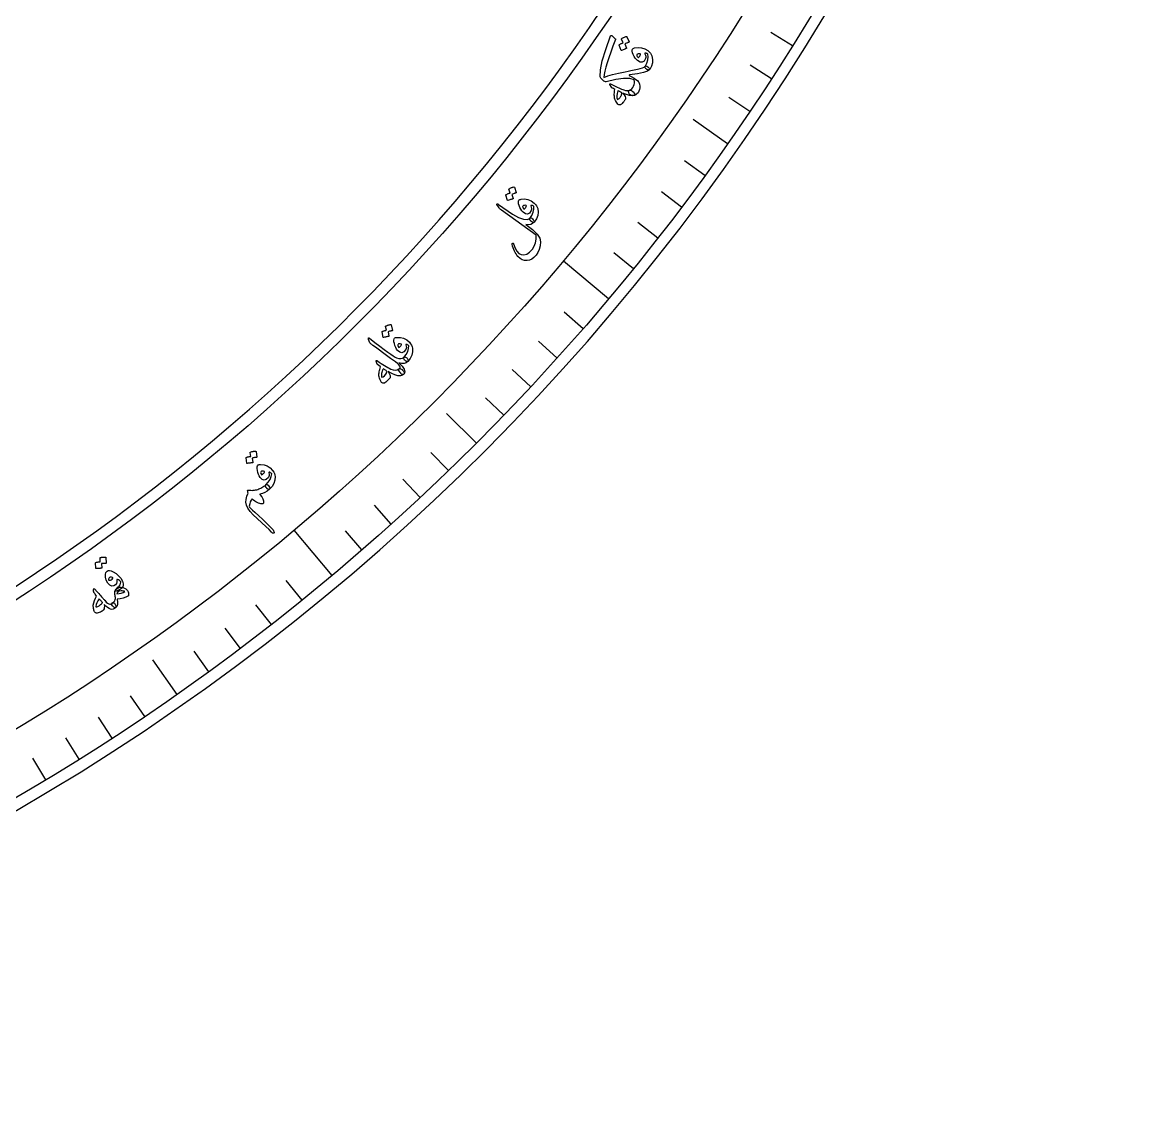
# Model space of a CAD drawing. Header units: millimetres. Extents: x -76 to 76, y -76 to 98.
# Drawn here: x 37.9 to 75.5, y -75.5 to -39.02 of the extents above; entities that cross this region are included whole.
import ezdxf

# ---------------------------------------------------------------- set-up
doc = ezdxf.new("R2010")
doc.units = ezdxf.units.MM
for name, color, linetype in [('CUT_INNER', 6, 'Continuous'), ('CUT_OUTER', 1, 'Continuous'), ('ENGRAVE', 7, 'Continuous'), ('ENGRAVE_FINE', 8, 'Continuous'), ('TEXT', 5, 'Continuous')]:
    doc.layers.add(name, color=color, linetype=linetype)

msp = doc.modelspace()

# ---------------------------------------------------------------- linework, layer by layer
at = {"layer": 'CUT_INNER'}
msp.add_arc((0.0001, -0.0002), 69.0824, 92.275255, 358.242372, dxfattribs=at)
at = {"layer": 'CUT_OUTER'}
msp.add_arc((0.0002, -0.0002), 75.4998, 179.868743, 0.000126, dxfattribs=at)
at = {"layer": 'ENGRAVE'}
for points in [[(61.5306, -43.0842), (60.374, -42.2744)], [(57.5414, -48.283), (56.0272, -47.0124)], [(53.1143, -53.1143), (52.116, -52.116)], [(48.283, -57.5414), (47.0124, -56.0272)], [(43.0842, -61.5306), (42.2744, -60.374)]]:
    msp.add_lwpolyline(points, dxfattribs=at)
for radius in [75.1149, 73.1384, 69.4676]:
    msp.add_circle((0, 0), radius, dxfattribs=at)
at = {"layer": 'ENGRAVE_FINE'}
for points in [[(63.7011, -39.8049), (62.9827, -39.356)], [(62.9967, -40.9105), (62.2863, -40.4492)], [(62.2731, -42.0037), (61.5708, -41.53)], [(60.7693, -44.1515), (60.0839, -43.6535)], [(59.9895, -45.2053), (59.3129, -44.6955)], [(59.1914, -46.2454), (58.5239, -45.7238)], [(58.3753, -47.2714), (57.717, -46.7383)], [(56.69, -49.2798), (56.0507, -48.7241)], [(55.8213, -50.2617), (55.1918, -49.6949)], [(54.9356, -51.2283), (54.3161, -50.6505)], [(54.0332, -52.1792), (53.4238, -51.5908)], [(52.1792, -54.0332), (51.5908, -53.4238)], [(51.2283, -54.9356), (50.6505, -54.3161)], [(50.2617, -55.8213), (49.6949, -55.1918)], [(49.2798, -56.69), (48.7241, -56.0507)], [(47.2714, -58.3753), (46.7383, -57.717)], [(46.2454, -59.1914), (45.7238, -58.5239)], [(45.2053, -59.9895), (44.6955, -59.3129)], [(44.1515, -60.7693), (43.6535, -60.0839)], [(42.0037, -62.2731), (41.53, -61.5708)], [(40.9105, -62.9967), (40.4492, -62.2863)], [(39.8049, -63.7011), (39.356, -62.9827)], [(38.6871, -64.3861), (38.2508, -63.66)]]:
    msp.add_lwpolyline(points, dxfattribs=at)
at = {"layer": 'TEXT'}
for points in [[(57.6125, -39.4655), (57.6162, -39.4609), (57.62, -39.4574), (57.624, -39.455), (57.6283, -39.4537), (57.635, -39.4531), (57.6421, -39.455), (57.6498, -39.4595), (57.658, -39.4665), (57.7653, -39.5676), (57.7697, -39.573), (57.7721, -39.5792), (57.7723, -39.5861), (57.7704, -39.5938), (57.6866, -39.815), (57.6127, -40.0185), (57.5489, -40.204), (57.4953, -40.3719), (57.4522, -40.5219), (57.4198, -40.654), (57.3981, -40.7682), (57.3875, -40.8645), (57.5151, -40.8109), (57.6762, -40.7614), (57.8707, -40.7156), (58.0987, -40.6735), (58.1936, -40.656), (58.2931, -40.6358), (58.3973, -40.6129), (58.5062, -40.5873), (58.6056, -40.5614), (58.6813, -40.5375), (58.7333, -40.5159), (58.7616, -40.4965), (58.792, -40.4775), (58.8258, -40.4815), (58.863, -40.5084), (58.9036, -40.5583), (58.9131, -40.5738), (58.9187, -40.5867), (58.9203, -40.5968), (58.9181, -40.6043), (58.8503, -40.6528), (58.7157, -40.6985), (58.5143, -40.7408), (58.2463, -40.7793), (58.2349, -40.7848), (58.2292, -40.7899), (58.2291, -40.7949), (58.2347, -40.7996), (58.3238, -40.8449), (58.3988, -40.8874), (58.4596, -40.9271), (58.5063, -40.9639), (58.5313, -40.9952), (58.5515, -41.0273), (58.5669, -41.0603), (58.5775, -41.0941), (58.5878, -41.1554), (58.5882, -41.2139), (58.5785, -41.2697), (58.5587, -41.3226), (58.5283, -41.3762), (58.493, -41.4174), (58.4527, -41.4464), (58.4076, -41.4631), (58.3481, -41.4714), (58.2996, -41.4665), (58.2622, -41.4482), (58.2359, -41.4166), (58.2162, -41.372), (58.2112, -41.3366), (58.221, -41.3105), (58.2456, -41.2935), (58.2878, -41.2718), (58.3245, -41.2416), (58.3558, -41.203), (58.3816, -41.1561), (58.3998, -41.1046), (58.4082, -41.0523), (58.4067, -40.9994), (58.3953, -40.9457), (58.2494, -40.8998), (58.0458, -40.8949), (57.7847, -40.9304), (57.466, -41.0053), (57.4391, -41.0087), (57.413, -41.0041), (57.3878, -40.9915), (57.3636, -40.9707), (57.3195, -40.9252), (57.2876, -40.8882), (57.2676, -40.8599), (57.2596, -40.8401), (57.2686, -40.6114), (57.331, -40.3073), (57.4455, -39.9276), (57.6108, -39.4718), (57.6113, -39.471), (57.6116, -39.4702), (57.6117, -39.4694), (57.6117, -39.4687), (57.6116, -39.4679), (57.6117, -39.4671), (57.6121, -39.4663), (57.6125, -39.4655)], [(57.9762, -39.5808), (57.9755, -39.5772), (57.9763, -39.5733), (57.9785, -39.5691), (57.9821, -39.5647), (58.0001, -39.5521), (58.0184, -39.5405), (58.037, -39.53), (58.0558, -39.5203), (58.0751, -39.5117), (58.0951, -39.5039), (58.1157, -39.497), (58.137, -39.4911), (58.1424, -39.4908), (58.147, -39.4922), (58.1509, -39.4953), (58.1539, -39.5), (58.2302, -39.6732), (58.2304, -39.6766), (58.2281, -39.68), (58.2233, -39.6832), (58.2161, -39.6863), (58.2103, -39.6879), (58.2017, -39.6911), (58.1903, -39.6958), (58.176, -39.702), (58.1588, -39.7099), (58.1383, -39.7193), (58.1147, -39.7304), (58.0879, -39.743), (58.1458, -39.879), (58.1469, -39.8841), (58.145, -39.8885), (58.1401, -39.8922), (58.1322, -39.895), (58.1254, -39.8975), (58.1149, -39.9015), (58.1008, -39.9072), (58.083, -39.9145), (58.0613, -39.9236), (58.0358, -39.9347), (58.0062, -39.9478), (57.9727, -39.9629), (57.9683, -39.9638), (57.9648, -39.9632), (57.9624, -39.9611), (57.9611, -39.9575), (57.8921, -39.7859), (57.8914, -39.7822), (57.8922, -39.7783), (57.8944, -39.7741), (57.8981, -39.7697), (57.9127, -39.7586), (57.9278, -39.7484), (57.9433, -39.7391), (57.9593, -39.7308), (57.9757, -39.7234), (57.9923, -39.7168), (58.0092, -39.711), (58.0263, -39.7059)], [(58.3447, -39.9136), (58.3546, -39.9029), (58.3688, -39.8933), (58.3875, -39.8847), (58.4105, -39.8773), (58.5293, -39.859), (58.6433, -39.8674), (58.7525, -39.9026), (58.8567, -39.9647), (58.9053, -40.0055), (58.9445, -40.0479), (58.9742, -40.0919), (58.9945, -40.1376), (59.019, -40.2576), (59.0146, -40.3751), (58.9814, -40.4902), (58.9193, -40.6026), (58.9095, -40.6114), (58.8957, -40.6153), (58.878, -40.6142), (58.8564, -40.6082), (58.8452, -40.6038), (58.8343, -40.5984), (58.8237, -40.5921), (58.8134, -40.585), (58.8036, -40.5773), (58.7945, -40.5697), (58.786, -40.562), (58.7782, -40.5542), (58.766, -40.5389), (58.7594, -40.5239), (58.7583, -40.5091), (58.7628, -40.4947), (58.8194, -40.383), (58.8549, -40.2767), (58.8691, -40.176), (58.8621, -40.0807), (58.8356, -40.0669), (58.8136, -40.0573), (58.7962, -40.0516), (58.7834, -40.0501), (58.7712, -40.0504), (58.7621, -40.0522), (58.7562, -40.0555), (58.7534, -40.0603), (58.7523, -40.0642), (58.7521, -40.0677), (58.7528, -40.0709), (58.7544, -40.0738), (58.7774, -40.1141), (58.7899, -40.1529), (58.7918, -40.1904), (58.7831, -40.2264), (58.7327, -40.3137), (58.6711, -40.3552), (58.5983, -40.3508), (58.5145, -40.3006), (58.4732, -40.2619), (58.4349, -40.2151), (58.3996, -40.1602), (58.3674, -40.0972), (58.3433, -40.0376), (58.3314, -39.9872), (58.3319, -39.9459), (58.3447, -39.9136)], [(58.4937, -40.0997), (58.4867, -40.1203), (58.4904, -40.1427), (58.5046, -40.167), (58.5294, -40.1932), (58.5341, -40.1962), (58.5375, -40.1981), (58.5399, -40.1989), (58.5411, -40.1986), (58.5573, -40.184), (58.5717, -40.1679), (58.5843, -40.1502), (58.5951, -40.1309), (58.6027, -40.1126), (58.6068, -40.0961), (58.6074, -40.0814), (58.6046, -40.0685), (58.5632, -40.0689), (58.531, -40.0742), (58.5078, -40.0845), (58.4937, -40.0997)], [(58.2486, -41.293), (58.2767, -41.2897), (58.3064, -41.2983), (58.3377, -41.3187), (58.3706, -41.3509), (58.4034, -41.393), (58.4207, -41.4254), (58.4225, -41.4482), (58.4088, -41.4613), (58.3374, -41.475), (58.2488, -41.4668), (58.143, -41.4368), (58.02, -41.385), (58.0688, -41.4483), (58.1003, -41.5015), (58.1143, -41.5445), (58.1109, -41.5774), (58.1041, -41.5916), (58.0961, -41.6063), (58.0866, -41.6215), (58.0759, -41.6371), (58.0641, -41.6534), (58.0515, -41.6702), (58.0382, -41.6876), (58.0241, -41.7057), (57.9975, -41.7361), (57.9747, -41.7589), (57.9558, -41.7741), (57.9408, -41.7816), (57.9102, -41.7846), (57.8844, -41.7813), (57.8634, -41.7718), (57.8474, -41.7559), (57.8047, -41.6883), (57.7731, -41.6333), (57.7526, -41.5908), (57.7432, -41.561), (57.7385, -41.5268), (57.7355, -41.4921), (57.7342, -41.4568), (57.7346, -41.421), (57.7367, -41.3843), (57.7406, -41.3465), (57.7462, -41.3076), (57.7536, -41.2675), (57.6805, -41.2281), (57.6654, -41.2199), (57.6531, -41.2111), (57.6435, -41.2017), (57.6366, -41.1916), (57.5849, -41.1004), (57.5807, -41.0861), (57.5862, -41.0795), (57.6016, -41.0804), (57.6267, -41.089), (57.6999, -41.1261), (57.7674, -41.1596), (57.829, -41.1896), (57.8849, -41.2161), (57.9351, -41.2389), (57.9795, -41.2576), (58.0183, -41.2722), (58.0513, -41.2827), (58.109, -41.2962), (58.1611, -41.3023), (58.2076, -41.3013), (58.2486, -41.293)], [(57.8547, -41.3112), (57.8297, -41.3985), (57.8189, -41.4756), (57.8224, -41.5426), (57.8403, -41.5996), (57.8582, -41.5928), (57.877, -41.5811), (57.8967, -41.5645), (57.9173, -41.543), (57.9278, -41.5296), (57.9379, -41.5157), (57.9474, -41.5014), (57.9565, -41.4865), (57.9649, -41.471), (57.9725, -41.4547), (57.9791, -41.4376), (57.9848, -41.4197), (57.9859, -41.3951), (57.9732, -41.3724), (57.9468, -41.3516), (57.9068, -41.3328), (57.8872, -41.3256), (57.872, -41.3197), (57.8612, -41.3148), (57.8547, -41.3112)], [(54.2035, -44.6079), (54.2031, -44.6042), (54.2042, -44.6004), (54.2068, -44.5965), (54.2108, -44.5924), (54.2298, -44.5815), (54.2491, -44.5716), (54.2685, -44.5627), (54.2881, -44.5548), (54.3082, -44.5479), (54.3287, -44.5419), (54.3499, -44.5369), (54.3716, -44.5329), (54.377, -44.5332), (54.3815, -44.535), (54.3851, -44.5384), (54.3876, -44.5434), (54.4481, -44.7226), (54.448, -44.7261), (54.4455, -44.7292), (54.4404, -44.732), (54.4329, -44.7345), (54.427, -44.7356), (54.4182, -44.7379), (54.4064, -44.7416), (54.3916, -44.7465), (54.3737, -44.7528), (54.3525, -44.7604), (54.328, -44.7693), (54.3002, -44.7795), (54.3457, -44.92), (54.3463, -44.9253), (54.344, -44.9295), (54.3388, -44.9327), (54.3307, -44.9348), (54.3237, -44.9367), (54.3129, -44.9398), (54.2983, -44.9442), (54.2799, -44.9498), (54.2576, -44.9569), (54.2311, -44.9657), (54.2005, -44.9761), (54.1658, -44.9882), (54.1613, -44.9887), (54.1579, -44.9878), (54.1557, -44.9855), (54.1547, -44.9817), (54.1013, -44.8046), (54.101, -44.8009), (54.1021, -44.7971), (54.1047, -44.7932), (54.1087, -44.7891), (54.1243, -44.7793), (54.1402, -44.7705), (54.1565, -44.7627), (54.1732, -44.7558), (54.1902, -44.7499), (54.2073, -44.7448), (54.2246, -44.7405), (54.2421, -44.737)], [(54.3219, -45.4375), (54.5201, -45.5543), (54.6888, -45.6142), (54.8279, -45.617), (54.9373, -45.563), (54.95, -45.5642), (54.9678, -45.5758), (54.9907, -45.5979), (55.0186, -45.6304), (55.0396, -45.6571), (55.0523, -45.679), (55.0567, -45.6961), (55.0527, -45.7083), (54.9983, -45.7573), (54.9327, -45.7865), (54.856, -45.7961), (54.7682, -45.7859), (54.9901, -45.9567), (55.1467, -46.11), (55.238, -46.2461), (55.2638, -46.3649), (55.2458, -46.5043), (55.2146, -46.6259), (55.1703, -46.7295), (55.113, -46.8153), (55.0425, -46.8897), (54.9684, -46.9451), (54.8907, -46.9814), (54.8093, -46.9987), (54.728, -46.9957), (54.6503, -46.9715), (54.5763, -46.926), (54.5059, -46.8593), (54.4728, -46.8185), (54.4422, -46.7747), (54.4141, -46.728), (54.3885, -46.6784), (54.3655, -46.6258), (54.3451, -46.5702), (54.3273, -46.5114), (54.3122, -46.4495), (54.3116, -46.4416), (54.3125, -46.4344), (54.315, -46.4278), (54.3191, -46.4219), (54.3236, -46.4179), (54.3287, -46.4155), (54.3346, -46.4147), (54.3411, -46.4156), (54.3475, -46.4185), (54.353, -46.4237), (54.3575, -46.4312), (54.3611, -46.441), (54.4089, -46.5778), (54.4662, -46.6827), (54.5331, -46.7557), (54.6098, -46.7967), (54.7079, -46.8081), (54.8037, -46.7819), (54.8971, -46.7181), (54.988, -46.6165), (55.0514, -46.5122), (55.094, -46.3995), (55.1157, -46.2786), (55.1165, -46.1494), (53.9512, -45.3045), (53.9235, -45.2841), (53.901, -45.2658), (53.8837, -45.2494), (53.8717, -45.235), (53.8001, -45.1232), (53.8015, -45.1047), (53.8118, -45.0977), (53.8311, -45.1023), (53.8592, -45.1184)], [(54.5407, -44.9724), (54.5515, -44.9626), (54.5666, -44.9543), (54.5859, -44.9474), (54.6095, -44.942), (54.7294, -44.9345), (54.8422, -44.9531), (54.9478, -44.9979), (55.0461, -45.069), (55.0908, -45.114), (55.126, -45.1597), (55.1517, -45.2062), (55.1679, -45.2536), (55.1815, -45.3753), (55.1666, -45.4919), (55.1232, -45.6035), (55.0514, -45.7099), (55.0408, -45.7179), (55.0268, -45.7205), (55.0092, -45.7179), (54.9882, -45.7099), (54.9775, -45.7045), (54.9671, -45.6982), (54.9571, -45.691), (54.9475, -45.6829), (54.9384, -45.6744), (54.93, -45.666), (54.9223, -45.6576), (54.9152, -45.6492), (54.9044, -45.6328), (54.8991, -45.6172), (54.8994, -45.6025), (54.9052, -45.5885), (54.9716, -45.4823), (55.0163, -45.3797), (55.0395, -45.2805), (55.0411, -45.1851), (55.0159, -45.169), (54.9949, -45.1574), (54.978, -45.1502), (54.9654, -45.1475), (54.9532, -45.1467), (54.944, -45.1477), (54.9378, -45.1505), (54.9346, -45.155), (54.9332, -45.1588), (54.9327, -45.1623), (54.9331, -45.1655), (54.9345, -45.1685), (54.9538, -45.2107), (54.9627, -45.2505), (54.9612, -45.288), (54.9494, -45.3231), (54.8914, -45.4055), (54.8263, -45.4413), (54.7542, -45.4304), (54.6752, -45.3729), (54.6375, -45.3307), (54.6036, -45.2807), (54.5734, -45.2228), (54.5469, -45.1572), (54.5282, -45.0957), (54.5209, -45.0445), (54.5251, -45.0033), (54.5407, -44.9724)], [(54.6724, -45.171), (54.6637, -45.1909), (54.6653, -45.2136), (54.6773, -45.2391), (54.6997, -45.2673), (54.704, -45.2707), (54.7073, -45.273), (54.7096, -45.274), (54.7108, -45.2738), (54.7283, -45.2607), (54.7441, -45.2459), (54.7582, -45.2294), (54.7707, -45.2112), (54.7799, -45.1937), (54.7854, -45.1776), (54.7874, -45.163), (54.7857, -45.1498), (54.7445, -45.1466), (54.7119, -45.149), (54.6878, -45.1571), (54.6724, -45.171)], [(50.0707, -49.2017), (50.0707, -49.198), (50.0721, -49.1943), (50.075, -49.1906), (50.0794, -49.1869), (50.0993, -49.1777), (50.1193, -49.1695), (50.1395, -49.1624), (50.1597, -49.1562), (50.1803, -49.1511), (50.2013, -49.147), (50.2228, -49.1439), (50.2448, -49.1418), (50.2502, -49.1425), (50.2545, -49.1447), (50.2577, -49.1484), (50.2598, -49.1536), (50.3043, -49.3375), (50.3039, -49.3409), (50.3011, -49.3438), (50.2958, -49.3462), (50.2881, -49.348), (50.2822, -49.3485), (50.2731, -49.3501), (50.2611, -49.3527), (50.2459, -49.3563), (50.2276, -49.361), (50.2058, -49.3667), (50.1806, -49.3734), (50.152, -49.3811), (50.1849, -49.5251), (50.1851, -49.5304), (50.1824, -49.5344), (50.177, -49.5371), (50.1687, -49.5385), (50.1616, -49.5397), (50.1505, -49.5419), (50.1356, -49.545), (50.1168, -49.549), (50.0939, -49.5541), (50.0668, -49.5605), (50.0354, -49.5682), (49.9997, -49.5772), (49.9952, -49.5773), (49.9919, -49.5761), (49.99, -49.5736), (49.9893, -49.5698), (49.9517, -49.3887), (49.9516, -49.3849), (49.9531, -49.3812), (49.956, -49.3775), (49.9604, -49.3738), (49.9767, -49.3654), (49.9934, -49.3581), (50.0103, -49.3517), (50.0275, -49.3464), (50.045, -49.342), (50.0625, -49.3384), (50.0801, -49.3356), (50.0979, -49.3337)], [(50.5378, -50.7181), (50.5194, -50.6846), (50.5104, -50.6575), (50.5107, -50.6367), (50.5203, -50.6223), (50.5379, -50.6071), (50.5503, -50.5931), (50.5574, -50.5801), (50.5593, -50.5683), (50.5479, -50.5333), (50.518, -50.4925), (50.4695, -50.4459), (50.4026, -50.3936), (50.2413, -50.2761), (50.0979, -50.1712), (49.9724, -50.079), (49.8648, -49.9996), (49.7749, -49.9331), (49.7026, -49.8795), (49.6479, -49.839), (49.6109, -49.8115), (49.5873, -49.7923), (49.5688, -49.7752), (49.5553, -49.7601), (49.5468, -49.7471), (49.5017, -49.637), (49.4964, -49.6067), (49.4988, -49.59), (49.5089, -49.5868), (49.5267, -49.5973), (49.711, -49.7404), (49.8753, -49.8657), (50.0194, -49.9732), (50.1433, -50.0631), (50.247, -50.1355), (50.3302, -50.1908), (50.393, -50.229), (50.4354, -50.2502), (50.5154, -50.2745), (50.5837, -50.2807), (50.6402, -50.2688), (50.6849, -50.2387), (50.6992, -50.2294), (50.7167, -50.2269), (50.7373, -50.2314), (50.7612, -50.2427), (50.7807, -50.2558), (50.7972, -50.2716), (50.8107, -50.29), (50.8213, -50.3111), (50.8274, -50.3312), (50.8292, -50.3481), (50.8267, -50.3619), (50.8199, -50.3725), (50.7593, -50.4174), (50.6882, -50.4407), (50.6067, -50.4421), (50.5147, -50.4218), (50.6233, -50.5376), (50.6891, -50.6372), (50.7119, -50.7207), (50.6918, -50.7882), (50.6818, -50.8008), (50.6715, -50.81), (50.6608, -50.8158), (50.6497, -50.8183), (50.636, -50.8176), (50.622, -50.8124), (50.6076, -50.8026), (50.5929, -50.7884), (50.5855, -50.7795), (50.5782, -50.7707), (50.571, -50.7619), (50.5639, -50.7533), (50.5569, -50.7446), (50.5503, -50.7359), (50.5439, -50.727), (50.5378, -50.7181)], [(50.3746, -49.5944), (50.3862, -49.5856), (50.4019, -49.5786), (50.4218, -49.5735), (50.4457, -49.5702), (50.5659, -49.5733), (50.6766, -49.6017), (50.7779, -49.6556), (50.8695, -49.7351), (50.9101, -49.7838), (50.9412, -49.8325), (50.9627, -49.8811), (50.9746, -49.9296), (50.9775, -50.0521), (50.9524, -50.167), (50.8994, -50.2744), (50.8184, -50.374), (50.8072, -50.381), (50.793, -50.3824), (50.7757, -50.3782), (50.7555, -50.3684), (50.7453, -50.3621), (50.7355, -50.3549), (50.7262, -50.3469), (50.7173, -50.338), (50.709, -50.3287), (50.7014, -50.3196), (50.6944, -50.3105), (50.6881, -50.3015), (50.6788, -50.2843), (50.6749, -50.2683), (50.6765, -50.2536), (50.6834, -50.2402), (50.7589, -50.1403), (50.8125, -50.0419), (50.8443, -49.9452), (50.8543, -49.8503), (50.8306, -49.832), (50.8107, -49.8186), (50.7946, -49.81), (50.7822, -49.8062), (50.7702, -49.8043), (50.7609, -49.8045), (50.7545, -49.8067), (50.7509, -49.811), (50.7492, -49.8146), (50.7484, -49.8181), (50.7485, -49.8213), (50.7496, -49.8244), (50.7651, -49.8681), (50.7705, -49.9086), (50.7657, -49.9458), (50.7509, -49.9797), (50.6858, -50.0567), (50.6178, -50.0867), (50.547, -50.0695), (50.4733, -50.0052), (50.4395, -49.9599), (50.4101, -49.907), (50.3851, -49.8468), (50.3645, -49.7791), (50.3512, -49.7162), (50.3485, -49.6645), (50.3563, -49.6239), (50.3746, -49.5944)], [(50.4883, -49.8039), (50.4779, -49.8229), (50.4775, -49.8456), (50.4872, -49.8721), (50.507, -49.9022), (50.511, -49.906), (50.5141, -49.9085), (50.5163, -49.9097), (50.5175, -49.9096), (50.5361, -49.8981), (50.5531, -49.8848), (50.5687, -49.8696), (50.5827, -49.8525), (50.5934, -49.8359), (50.6003, -49.8203), (50.6035, -49.806), (50.603, -49.7927), (50.5622, -49.7858), (50.5295, -49.7854), (50.5049, -49.7914), (50.4883, -49.8039)], [(50.2465, -50.6296), (50.3262, -50.6585), (50.3985, -50.6669), (50.4632, -50.6548), (50.5203, -50.6223), (50.5365, -50.6139), (50.5551, -50.6129), (50.5761, -50.6191), (50.5996, -50.6326), (50.6107, -50.6411), (50.6216, -50.6502), (50.6323, -50.6598), (50.6429, -50.6699), (50.653, -50.6808), (50.6623, -50.6923), (50.6708, -50.7047), (50.6787, -50.7178), (50.6902, -50.7406), (50.6965, -50.7597), (50.6975, -50.775), (50.6933, -50.7867), (50.6682, -50.8118), (50.6395, -50.8314), (50.6073, -50.8456), (50.5715, -50.8544), (50.4847, -50.8534), (50.3863, -50.8293), (50.2763, -50.782), (50.1548, -50.7115), (50.1966, -50.7831), (50.2211, -50.8419), (50.2286, -50.888), (50.219, -50.9212), (50.2093, -50.9348), (50.1987, -50.9486), (50.187, -50.9627), (50.1742, -50.9771), (50.1604, -50.9919), (50.1453, -51.0071), (50.129, -51.0228), (50.1114, -51.0389), (50.0781, -51.0675), (50.0509, -51.0878), (50.0298, -51.1), (50.0148, -51.104), (49.9833, -51.1035), (49.9577, -51.0964), (49.9379, -51.0829), (49.9241, -51.0628), (49.8909, -50.9904), (49.867, -50.9326), (49.8524, -50.8892), (49.8472, -50.8603), (49.8464, -50.8274), (49.8479, -50.7931), (49.8516, -50.7573), (49.8575, -50.72), (49.8656, -50.6813), (49.876, -50.6411), (49.8886, -50.5994), (49.9034, -50.5562), (49.8351, -50.505), (49.8272, -50.4985), (49.82, -50.4924), (49.8135, -50.4868), (49.8076, -50.4817), (49.8026, -50.4768), (49.7985, -50.4721), (49.7955, -50.4674), (49.7935, -50.4629), (49.7537, -50.3627), (49.7505, -50.3474), (49.7572, -50.3416), (49.7736, -50.3453), (49.7999, -50.3587), (49.8596, -50.4017), (49.9183, -50.4421), (49.976, -50.4797), (50.0327, -50.5145), (50.0882, -50.5468), (50.1423, -50.5768), (50.1951, -50.6044), (50.2465, -50.6296)], [(49.9956, -50.6195), (49.988, -50.6333), (49.9804, -50.6478), (49.9729, -50.6631), (49.9653, -50.6791), (49.9581, -50.696), (49.9516, -50.7141), (49.9459, -50.7332), (49.9408, -50.7536), (49.9361, -50.7736), (49.9326, -50.7934), (49.9305, -50.8131), (49.9297, -50.8326), (49.9302, -50.8519), (49.9323, -50.8708), (49.9358, -50.8893), (49.9409, -50.9075), (49.9906, -50.8892), (50.0363, -50.8559), (50.078, -50.8075), (50.1157, -50.7442), (50.1182, -50.7309), (50.1148, -50.7162), (50.1057, -50.7002), (50.0907, -50.6828)], [(45.5373, -53.4251), (45.5376, -53.4214), (45.5393, -53.4178), (45.5425, -53.4144), (45.5472, -53.4111), (45.5679, -53.4037), (45.5886, -53.3973), (45.6093, -53.392), (45.63, -53.3876), (45.6509, -53.3843), (45.6722, -53.3821), (45.6939, -53.3809), (45.716, -53.3807), (45.7213, -53.3819), (45.7254, -53.3845), (45.7283, -53.3885), (45.7299, -53.3938), (45.758, -53.5809), (45.7573, -53.5843), (45.7542, -53.5869), (45.7488, -53.5888), (45.741, -53.5899), (45.735, -53.5899), (45.7259, -53.5907), (45.7136, -53.5922), (45.6982, -53.5945), (45.6795, -53.5975), (45.6573, -53.6013), (45.6316, -53.6058), (45.6024, -53.6109), (45.6225, -53.7573), (45.6222, -53.7626), (45.6192, -53.7663), (45.6136, -53.7685), (45.6052, -53.7692), (45.598, -53.7698), (45.5868, -53.771), (45.5717, -53.7727), (45.5526, -53.7751), (45.5294, -53.7782), (45.5017, -53.7822), (45.4698, -53.7871), (45.4335, -53.7929), (45.429, -53.7925), (45.4258, -53.791), (45.4241, -53.7884), (45.4237, -53.7845), (45.4022, -53.6008), (45.4025, -53.5971), (45.4043, -53.5935), (45.4075, -53.5901), (45.4122, -53.5868), (45.4293, -53.5799), (45.4465, -53.574), (45.4639, -53.5692), (45.4815, -53.5654), (45.4993, -53.5625), (45.5171, -53.5605), (45.5349, -53.5593), (45.5527, -53.5589)], [(45.8053, -53.843), (45.8177, -53.8353), (45.834, -53.8298), (45.8542, -53.8264), (45.8784, -53.8252), (45.9978, -53.8388), (46.1056, -53.8769), (46.2017, -53.9396), (46.286, -54.0268), (46.3221, -54.079), (46.3488, -54.1302), (46.3659, -54.1805), (46.3735, -54.2299), (46.3656, -54.3521), (46.3304, -54.4644), (46.2681, -54.5666), (46.1787, -54.6587), (46.1669, -54.6647), (46.1526, -54.6649), (46.1358, -54.6592), (46.1166, -54.6476), (46.1069, -54.6404), (46.0978, -54.6324), (46.0892, -54.6236), (46.0812, -54.6139), (46.0737, -54.604), (46.0669, -54.5942), (46.0608, -54.5845), (46.0553, -54.575), (46.0475, -54.557), (46.0451, -54.5408), (46.0479, -54.5263), (46.0561, -54.5136), (46.1401, -54.4207), (46.2022, -54.3274), (46.2424, -54.2339), (46.2607, -54.1402), (46.2387, -54.1199), (46.22, -54.1048), (46.2047, -54.0948), (46.1927, -54.0899), (46.1809, -54.087), (46.1717, -54.0864), (46.1651, -54.088), (46.1611, -54.0919), (46.1591, -54.0954), (46.158, -54.0988), (46.1578, -54.102), (46.1586, -54.1052), (46.1702, -54.1501), (46.172, -54.1909), (46.164, -54.2275), (46.1462, -54.26), (46.0746, -54.331), (46.0042, -54.3548), (45.9352, -54.3315), (45.8675, -54.261), (45.8378, -54.2128), (45.8132, -54.1576), (45.7936, -54.0953), (45.779, -54.0261), (45.7714, -53.9623), (45.7732, -53.9105), (45.7845, -53.8708), (45.8053, -53.843)], [(45.9002, -54.0617), (45.8881, -54.0798), (45.8857, -54.1024), (45.8931, -54.1295), (45.9101, -54.1613), (45.9138, -54.1654), (45.9167, -54.1682), (45.9187, -54.1696), (45.9199, -54.1696), (45.9394, -54.1598), (45.9576, -54.148), (45.9744, -54.1343), (45.9899, -54.1185), (46.002, -54.1028), (46.0103, -54.088), (46.0148, -54.074), (46.0154, -54.0607), (45.9754, -54.0503), (45.9429, -54.0469), (45.9178, -54.0507), (45.9002, -54.0617)], [(45.4786, -54.6835), (45.5184, -54.6891), (45.558, -54.6923), (45.5974, -54.6933), (45.6368, -54.6919), (45.6757, -54.6881), (45.7142, -54.6816), (45.7522, -54.6724), (45.7896, -54.6605), (45.8263, -54.6466), (45.862, -54.6315), (45.8966, -54.6151), (45.9302, -54.5975), (45.9629, -54.5786), (45.9948, -54.5584), (46.0258, -54.5367), (46.0561, -54.5136), (46.0828, -54.5008), (46.1087, -54.5029), (46.1338, -54.5199), (46.1579, -54.5519), (46.1779, -54.5894), (46.1881, -54.6197), (46.1884, -54.6428), (46.1787, -54.6587), (46.1033, -54.7155), (46.0247, -54.7609), (45.9429, -54.7951), (45.858, -54.818), (45.8544, -54.8195), (45.8528, -54.8217), (45.8531, -54.8246), (45.8555, -54.8283), (45.9199, -54.9082), (45.9628, -54.9815), (45.9844, -55.0483), (45.9844, -55.1086), (45.9785, -55.1247), (45.9686, -55.1362), (45.9549, -55.143), (45.9373, -55.1452), (45.8959, -55.1415), (45.8543, -55.1332), (45.8125, -55.1202), (45.7705, -55.1026), (45.7286, -55.0801), (45.6871, -55.0525), (45.646, -55.0197), (45.6053, -54.9818), (45.5677, -55.0241), (45.5385, -55.0789), (45.5175, -55.1464), (45.5048, -55.2265), (45.5157, -55.252), (45.5504, -55.2943), (45.6088, -55.3532), (45.6909, -55.4288), (45.8278, -55.5517), (45.9481, -55.6618), (46.0518, -55.7591), (46.1387, -55.8437), (46.2089, -55.9153), (46.2624, -55.9739), (46.2992, -56.0195), (46.3192, -56.052), (46.3285, -56.0738), (46.3339, -56.0918), (46.3356, -56.1062), (46.3336, -56.1168), (46.3284, -56.1254), (46.3211, -56.1305), (46.3117, -56.1323), (46.3002, -56.1307), (46.2876, -56.1258), (46.275, -56.1179), (46.2623, -56.107), (46.2496, -56.093), (46.1688, -56.0071), (46.0617, -55.9031), (45.9283, -55.7811), (45.7688, -55.641), (45.6361, -55.5176), (45.5318, -55.4005), (45.4558, -55.2899), (45.4081, -55.1858), (45.3903, -55.0934), (45.3944, -54.996), (45.4202, -54.8935), (45.4676, -54.786), (45.4605, -54.7669), (45.455, -54.7484), (45.4511, -54.7307), (45.4488, -54.7138), (45.4491, -54.6988), (45.4541, -54.6888), (45.4639, -54.6837), (45.4786, -54.6835)], [(40.5044, -56.9569), (40.505, -56.9532), (40.5071, -56.9498), (40.5106, -56.9467), (40.5155, -56.9438), (40.5367, -56.9383), (40.5577, -56.9339), (40.5787, -56.9304), (40.5997, -56.9279), (40.6207, -56.9265), (40.6421, -56.9262), (40.6638, -56.927), (40.6857, -56.9288), (40.6909, -56.9304), (40.6947, -56.9334), (40.6973, -56.9376), (40.6985, -56.943), (40.7104, -57.1316), (40.7094, -57.1349), (40.7062, -57.1373), (40.7006, -57.1387), (40.6927, -57.1391), (40.6868, -57.1385), (40.6776, -57.1385), (40.6653, -57.1389), (40.6498, -57.1398), (40.631, -57.1411), (40.6086, -57.1429), (40.5827, -57.145), (40.5533, -57.1475), (40.5608, -57.2949), (40.56, -57.3001), (40.5567, -57.3036), (40.5509, -57.3053), (40.5426, -57.3052), (40.5353, -57.3052), (40.5241, -57.3053), (40.509, -57.3057), (40.4898, -57.3063), (40.4664, -57.3073), (40.4387, -57.3088), (40.4065, -57.3108), (40.3699, -57.3134), (40.3655, -57.3126), (40.3625, -57.3109), (40.361, -57.3081), (40.361, -57.3042), (40.3553, -57.1196), (40.3559, -57.1159), (40.3579, -57.1125), (40.3614, -57.1094), (40.3664, -57.1065), (40.3839, -57.1012), (40.4015, -57.0969), (40.4192, -57.0936), (40.4371, -57.0914), (40.455, -57.0902), (40.4728, -57.0898), (40.4906, -57.0902), (40.5083, -57.0914)], [(40.7397, -57.3958), (40.7774, -57.3767), (40.8242, -57.374), (40.8801, -57.3878), (40.9453, -57.418), (41.0432, -57.4803), (41.1277, -57.5544), (41.1988, -57.6403), (41.2564, -57.7382), (41.2706, -57.7801), (41.2767, -57.8255), (41.2746, -57.8745), (41.2643, -57.9271), (41.2502, -57.9538), (41.2242, -57.9809), (41.1865, -58.0082), (41.1369, -58.0357), (41.0829, -58.0628), (41.0448, -58.0744), (41.0225, -58.0706), (41.0162, -58.0513), (41.0222, -58.0314), (41.039, -58.0061), (41.0666, -57.9754), (41.1048, -57.9394), (41.1441, -57.9016), (41.174, -57.8611), (41.1944, -57.8179), (41.2055, -57.7719), (41.2057, -57.7674), (41.2047, -57.7627), (41.2027, -57.7579), (41.1996, -57.7528), (41.1591, -57.7118), (41.1226, -57.6865), (41.0901, -57.6767), (41.0617, -57.6825), (41.0706, -57.7571), (41.0581, -57.8172), (41.0242, -57.8626), (40.969, -57.8933), (40.8963, -57.9009), (40.8296, -57.871), (40.7686, -57.8037), (40.7134, -57.699), (40.6867, -57.5964), (40.6822, -57.5116), (40.6999, -57.4448), (40.7397, -57.3958)], [(40.9177, -57.6139), (40.8896, -57.6044), (40.8648, -57.601), (40.843, -57.6038), (40.8243, -57.6128), (40.8094, -57.6264), (40.7989, -57.6431), (40.7928, -57.6628), (40.7911, -57.6855), (40.7923, -57.6937), (40.7962, -57.7), (40.8026, -57.7045), (40.8116, -57.7072), (40.8493, -57.7064), (40.8813, -57.6941), (40.9074, -57.6704), (40.9277, -57.6353), (40.9291, -57.6287), (40.9279, -57.6229), (40.9241, -57.618), (40.9177, -57.6139)], [(40.2885, -58.0093), (40.2911, -57.9915), (40.2982, -57.9846), (40.3097, -57.9888), (40.3257, -58.0041), (40.3344, -58.014), (40.3465, -58.0276), (40.3622, -58.0448), (40.3813, -58.0657), (40.4041, -58.0906), (40.4304, -58.1197), (40.4603, -58.153), (40.4939, -58.1906), (40.5268, -58.2276), (40.5564, -58.2606), (40.5824, -58.2899), (40.605, -58.3153), (40.624, -58.3367), (40.6394, -58.354), (40.6511, -58.3673), (40.6592, -58.3765), (40.7121, -58.4335), (40.7591, -58.4736), (40.8001, -58.4969), (40.8353, -58.5034), (40.8555, -58.5014), (40.8768, -58.4944), (40.8992, -58.4825), (40.9226, -58.4656), (40.9382, -58.4581), (40.9537, -58.4574), (40.9691, -58.4635), (40.9844, -58.4764), (40.9994, -58.4945), (41.0123, -58.5143), (41.0232, -58.5359), (41.032, -58.5591), (41.0374, -58.5805), (41.0392, -58.598), (41.0372, -58.6116), (41.0316, -58.6213), (40.9857, -58.6528), (40.9407, -58.672), (40.8965, -58.6789), (40.8533, -58.6737), (40.8065, -58.6543), (40.756, -58.6211), (40.7017, -58.5741), (40.6437, -58.5133), (40.648, -58.5719), (40.6457, -58.6219), (40.6367, -58.6633), (40.6211, -58.6961), (40.6037, -58.7159), (40.5804, -58.7351), (40.5512, -58.7535), (40.516, -58.7712), (40.4768, -58.787), (40.4422, -58.7977), (40.4122, -58.8033), (40.3867, -58.8038), (40.3628, -58.7993), (40.3431, -58.7908), (40.3279, -58.7784), (40.317, -58.762), (40.3071, -58.739), (40.2986, -58.7119), (40.2914, -58.6806), (40.2855, -58.6453), (40.281, -58.6089), (40.2784, -58.5791), (40.2779, -58.5559), (40.2793, -58.5394), (40.2978, -58.4632), (40.3224, -58.3866), (40.353, -58.3096), (40.3896, -58.2322), (40.3642, -58.2005), (40.3427, -58.1729), (40.3249, -58.1494), (40.311, -58.13), (40.3005, -58.1128), (40.2932, -58.0961), (40.289, -58.0797), (40.288, -58.0637)], [(41.0046, -58.1887), (41.0006, -58.1502), (41.0005, -58.1141), (41.0043, -58.0804), (41.012, -58.0491), (41.0149, -58.0433), (41.0188, -58.0372), (41.0235, -58.0308), (41.0292, -58.024), (41.0358, -58.0169), (41.0436, -58.0093), (41.0525, -58.0012), (41.0625, -57.9927), (41.1073, -57.9602), (41.1555, -57.9416), (41.2073, -57.937), (41.2626, -57.9465), (41.3243, -57.9679), (41.3726, -57.9925), (41.4072, -58.0204), (41.4282, -58.0514), (41.4428, -58.0908), (41.453, -58.129), (41.4589, -58.1662), (41.4603, -58.2023), (41.4601, -58.2092), (41.4589, -58.2149), (41.4568, -58.2193), (41.4538, -58.2224), (41.3665, -58.269), (41.2741, -58.3034), (41.1768, -58.3257), (41.0746, -58.3357), (41.0878, -58.4383), (41.085, -58.5201), (41.0662, -58.5811), (41.0316, -58.6213), (41.0186, -58.6269), (41.004, -58.6264), (40.9879, -58.62), (40.9701, -58.6076), (40.9239, -58.5633), (40.9006, -58.5248), (40.9002, -58.4923), (40.9226, -58.4656), (40.9635, -58.4318), (40.9944, -58.3947), (41.0151, -58.3543), (41.0258, -58.3106), (41.0237, -58.2998), (41.0213, -58.2877), (41.0187, -58.2743), (41.0158, -58.2596), (41.0128, -58.2437), (41.01, -58.2266), (41.0072, -58.2083), (41.0046, -58.1887)], [(41.208, -58.0629), (41.1452, -58.0725), (41.1008, -58.0924), (41.0746, -58.1225), (41.0666, -58.163), (41.144, -58.1521), (41.2142, -58.1356), (41.2772, -58.1134), (41.333, -58.0855), (41.3093, -58.0741), (41.2805, -58.0665), (41.2468, -58.0628), (41.208, -58.0629)], [(40.4751, -58.3297), (40.4273, -58.3948), (40.3924, -58.4582), (40.3704, -58.5201), (40.3613, -58.5804), (40.3625, -58.5869), (40.3657, -58.5914), (40.3711, -58.5938), (40.3785, -58.5941), (40.402, -58.5894), (40.4257, -58.5818), (40.4497, -58.5712), (40.474, -58.5578), (40.4985, -58.5414), (40.5232, -58.5221), (40.5481, -58.4999), (40.5733, -58.4749), (40.5768, -58.4704), (40.5797, -58.4646), (40.5821, -58.4577), (40.5839, -58.4495), (40.573, -58.436), (40.5614, -58.4221), (40.5489, -58.4077), (40.5357, -58.393), (40.5217, -58.3778), (40.507, -58.3622), (40.4914, -58.3461), (40.4751, -58.3297)]]:
    msp.add_lwpolyline(points, close=True, dxfattribs=at)

doc.saveas('drawing.dxf')
